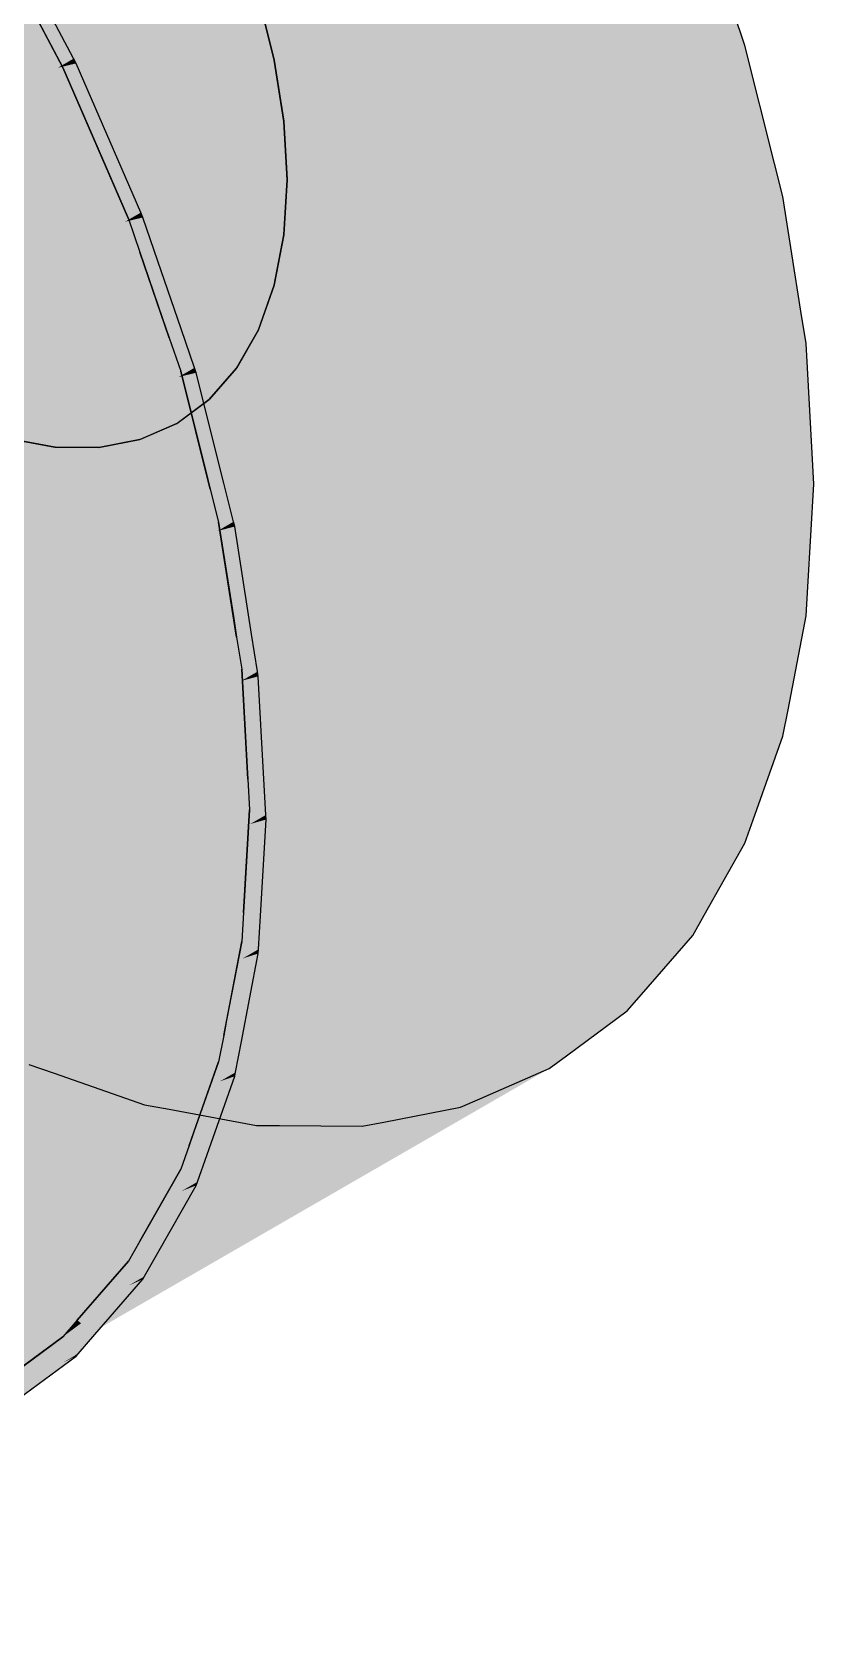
# Model space of a CAD drawing. Extents: x 0 to 297, y 0 to 210.
# Drawn here: x 236.84 to 250.06, y 142.99 to 170.29 of the extents above; entities that cross this region are included whole.
import ezdxf

# ---------------------------------------------------------------- set-up
doc = ezdxf.new("R2010")
doc.units = 0
doc.layers.add('SOMBRA', color=8, linetype='CONTINUOUS')
doc.layers.add('VISIBLE', color=7, linetype='CONTINUOUS')

msp = doc.modelspace()

# ---------------------------------------------------------------- linework, layer by layer
at = {"layer": 'SOMBRA', "color": 252}
for points in [[(237.2187, 176.849), (208.8585, 161.6863), (236.4357, 177.608)], [(237.2187, 176.849), (209.2313, 161.3249), (208.8585, 161.6863)], [(209.2313, 161.3249), (237.2187, 176.849), (237.224, 176.8439)], [(209.2313, 161.3249), (237.224, 176.8439), (209.6468, 160.9222)], [(237.9656, 175.9934), (209.6468, 160.9222), (237.224, 176.8439)], [(237.9656, 175.9934), (209.9999, 160.5173), (209.6468, 160.9222)], [(209.9999, 160.5173), (237.9656, 175.9934), (237.9706, 175.9877)], [(209.9999, 160.5173), (237.9706, 175.9877), (210.3934, 160.066)], [(238.6581, 175.0603), (210.3934, 160.066), (237.9706, 175.9877)], [(238.6581, 175.0603), (210.7207, 159.6245), (210.3934, 160.066)], [(210.7207, 159.6245), (238.6581, 175.0603), (238.6627, 175.054)], [(210.7207, 159.6245), (238.6627, 175.054), (211.0856, 159.1324)], [(239.2844, 174.0656), (211.0856, 159.1324), (238.6627, 175.054)], [(248.0158, 172.6423), (246.9059, 175.2012), (237.3599, 169.6899)], [(239.2844, 174.0656), (211.3815, 158.6618), (211.0856, 159.1324)], [(211.3815, 158.6618), (239.2844, 174.0656), (239.2886, 174.0589)], [(211.3815, 158.6618), (239.2886, 174.0589), (211.7114, 158.1372)], [(239.8338, 173.0263), (211.7114, 158.1372), (239.2886, 174.0589)], [(239.8338, 173.0263), (211.971, 157.6456), (211.7114, 158.1372)], [(211.971, 157.6456), (239.8338, 173.0263), (239.8375, 173.0193)], [(211.971, 157.6456), (239.8375, 173.0193), (212.2603, 157.0977)], [(240.2968, 171.9602), (212.2603, 157.0977), (239.8375, 173.0193)], [(248.0158, 172.6423), (237.3599, 169.6899), (238.0857, 168.0167)], [(238.4699, 167.1309), (248.0158, 172.6423), (238.0857, 168.0167)], [(248.2097, 172.0764), (248.0158, 172.6423), (238.4699, 167.1309)], [(248.2097, 172.0764), (238.4699, 167.1309), (238.6638, 166.565)], [(242.6552, 167.1357), (248.2097, 172.0764), (238.6638, 166.565)], [(242.6552, 167.1357), (248.7056, 170.6289), (248.2097, 172.0764)], [(240.2968, 171.9602), (212.479, 156.5934), (212.2603, 157.0977)], [(212.479, 156.5934), (240.2968, 171.9602), (240.2999, 171.9531)], [(212.479, 156.5934), (240.2999, 171.9531), (212.7228, 156.0314)], [(240.6657, 170.8856), (212.7228, 156.0314), (240.2999, 171.9531)], [(240.6657, 170.8856), (212.8969, 155.5232), (212.7228, 156.0314)], [(212.8969, 155.5232), (240.6657, 170.8856), (240.6681, 170.8784)], [(212.8969, 155.5232), (240.6681, 170.8784), (213.091, 154.9567)], [(240.9339, 169.8208), (213.091, 154.9567), (240.6681, 170.8784)], [(242.6552, 167.1357), (248.8995, 170.0631), (248.7056, 170.6289)], [(239.1597, 165.1176), (248.8995, 170.0631), (242.6552, 167.1357)], [(239.1597, 165.1176), (239.3535, 164.5517), (248.8995, 170.0631)], [(243.3504, 164.5752), (248.8995, 170.0631), (239.3535, 164.5517)], [(243.3504, 164.5752), (249.4008, 168.0684), (248.8995, 170.0631)], [(240.9339, 169.8208), (213.2175, 154.4533), (213.091, 154.9567)], [(213.2175, 154.4533), (240.9339, 169.8208), (240.9357, 169.8137)], [(213.2175, 154.4533), (240.9357, 169.8137), (213.3585, 153.892)], [(238.6791, 167.2351), (237.5843, 169.7592), (229.099, 164.8602)], [(243.3504, 164.5752), (249.5417, 167.5078), (249.4008, 168.0684)], [(239.8548, 162.557), (249.5417, 167.5078), (243.3504, 164.5752)], [(239.8548, 162.557), (239.9957, 161.9964), (249.5417, 167.5078)], [(243.7956, 162.0728), (249.5417, 167.5078), (239.9957, 161.9964)], [(243.7956, 162.0728), (249.8459, 165.5659), (249.5417, 167.5078)], [(238.6791, 167.2351), (229.099, 164.8602), (238.4111, 167.0804)], [(238.4111, 167.0804), (229.099, 164.8602), (230.1938, 162.3361)], [(230.2296, 162.2538), (238.4111, 167.0804), (230.1938, 162.3361)], [(238.9686, 166.4121), (238.7148, 167.1528), (230.2296, 162.2538)], [(230.2296, 162.2538), (238.7148, 167.1528), (238.4111, 167.0804)], [(238.7148, 167.1528), (238.6791, 167.2351), (238.4111, 167.0804)], [(242.6552, 167.1357), (238.6638, 166.565), (239.0476, 165.4445)], [(239.1597, 165.1176), (242.6552, 167.1357), (239.0476, 165.4445)], [(238.9686, 166.4121), (230.2296, 162.2538), (232.8758, 162.8944)], [(239.3611, 165.2665), (238.9686, 166.4121), (232.8758, 162.8944)], [(243.7956, 162.0728), (249.9314, 165.0201), (249.8459, 165.5659)], [(239.3611, 165.2665), (232.8758, 162.8944), (236.9686, 163.8852)], [(239.5864, 164.6088), (239.3611, 165.2665), (236.9686, 163.8852)], [(240.3, 160.0546), (249.9314, 165.0201), (243.7956, 162.0728)], [(240.3, 160.0546), (240.3855, 159.5088), (249.9314, 165.0201)], [(243.983, 159.6711), (249.9314, 165.0201), (240.3855, 159.5088)], [(243.983, 159.6711), (250.0334, 163.1643), (249.9314, 165.0201)], [(239.5864, 164.6088), (236.9686, 163.8852), (239.3184, 164.4541)], [(239.6148, 164.5258), (239.5864, 164.6088), (239.3184, 164.4541)], [(239.3184, 164.4541), (236.9686, 163.8852), (230.8758, 160.3675)], [(239.3184, 164.4541), (230.8758, 160.3675), (231.1011, 159.7098)], [(231.1296, 159.6268), (239.3184, 164.4541), (231.1011, 159.7098)], [(240.0845, 162.657), (239.6148, 164.5258), (231.1296, 159.6268)], [(231.1296, 159.6268), (239.6148, 164.5258), (239.3184, 164.4541)], [(243.3504, 164.5752), (239.3535, 164.5517), (239.7734, 162.8809)], [(239.8548, 162.557), (243.3504, 164.5752), (239.7734, 162.8809)], [(236.9686, 163.8852), (232.8758, 162.8944), (230.4833, 161.5131)], [(236.9686, 163.8852), (230.4833, 161.5131), (230.8758, 160.3675)], [(243.983, 159.6711), (250.0621, 162.6427), (250.0334, 163.1643)], [(240.0845, 162.657), (231.1296, 159.6268), (237.6921, 161.2757)], [(240.2483, 162.0054), (240.0845, 162.657), (237.6921, 161.2757)], [(240.4875, 157.6529), (250.0621, 162.6427), (243.983, 159.6711)], [(240.4875, 157.6529), (240.5161, 157.1313), (250.0621, 162.6427)], [(243.9096, 157.4114), (250.0621, 162.6427), (240.5161, 157.1313)], [(243.9096, 157.4114), (249.9601, 160.9046), (250.0621, 162.6427)], [(240.554, 160.1039), (240.2689, 161.9232), (231.7836, 157.0242)], [(231.7836, 157.0242), (240.2689, 161.9232), (239.9803, 161.8507)], [(240.2483, 162.0054), (237.6921, 161.2757), (239.9803, 161.8507)], [(240.2689, 161.9232), (240.2483, 162.0054), (239.9803, 161.8507)], [(243.7956, 162.0728), (239.9957, 161.9964), (240.2506, 160.3699)], [(240.3, 160.0546), (243.7956, 162.0728), (240.2506, 160.3699)], [(239.9803, 161.8507), (237.6921, 161.2757), (231.5992, 157.758)], [(239.9803, 161.8507), (231.5992, 157.758), (231.763, 157.1064)], [(231.7836, 157.0242), (239.9803, 161.8507), (231.763, 157.1064)], [(237.6921, 161.2757), (231.1296, 159.6268), (231.5992, 157.758)], [(243.9096, 157.4114), (249.9314, 160.4161), (249.9601, 160.9046)], [(243.5767, 155.3324), (249.9314, 160.4161), (240.3855, 154.9048)], [(240.4141, 155.3933), (240.3855, 154.9048), (249.9314, 160.4161)], [(240.4141, 155.3933), (249.9314, 160.4161), (243.9096, 157.4114)], [(243.5767, 155.3324), (249.6272, 158.8256), (249.9314, 160.4161)], [(240.554, 160.1039), (231.7836, 157.0242), (238.1616, 158.7226)], [(240.6534, 159.4695), (240.554, 160.1039), (238.1616, 158.7226)], [(240.6534, 159.4695), (238.1616, 158.7226), (240.3854, 159.3148)], [(240.6659, 159.3895), (240.6534, 159.4695), (240.3854, 159.3148)], [(243.983, 159.6711), (240.3855, 159.5088), (240.4709, 157.9543)], [(240.4875, 157.6529), (243.983, 159.6711), (240.4709, 157.9543)], [(240.3854, 159.3148), (238.1616, 158.7226), (232.0687, 155.2049)], [(240.3854, 159.3148), (232.0687, 155.2049), (232.1681, 154.5705)], [(232.1806, 154.4905), (240.3854, 159.3148), (232.1681, 154.5705)], [(240.7615, 157.6508), (240.6659, 159.3895), (232.1806, 154.4905)], [(232.1806, 154.4905), (240.6659, 159.3895), (240.3854, 159.3148)], [(238.1616, 158.7226), (231.7836, 157.0242), (232.0687, 155.2049)], [(243.5767, 155.3324), (249.5417, 158.3785), (249.6272, 158.8256)], [(242.99, 153.4696), (249.5417, 158.3785), (239.9957, 152.8672)], [(240.0812, 153.3142), (239.9957, 152.8672), (249.5417, 158.3785)], [(240.0812, 153.3142), (249.5417, 158.3785), (243.5767, 155.3324)], [(242.99, 153.4696), (249.0404, 156.9627), (249.5417, 158.3785)], [(240.7615, 157.6508), (232.1806, 154.4905), (238.369, 156.2695)], [(240.7948, 157.0445), (240.7615, 157.6508), (238.369, 156.2695)], [(240.4141, 155.3933), (243.9096, 157.4114), (240.4307, 155.6755)], [(243.9096, 157.4114), (240.5161, 157.1313), (240.4307, 155.6755)], [(240.7034, 155.3396), (240.799, 156.968), (232.3137, 152.069)], [(232.3137, 152.069), (240.799, 156.968), (240.5268, 156.8898)], [(240.7948, 157.0445), (238.369, 156.2695), (240.5268, 156.8898)], [(240.799, 156.968), (240.7948, 157.0445), (240.5268, 156.8898)], [(242.99, 153.4696), (248.8995, 156.5648), (249.0404, 156.9627)], [(240.5268, 156.8898), (238.369, 156.2695), (232.2762, 152.7518)], [(240.5268, 156.8898), (232.2762, 152.7518), (232.3095, 152.1455)], [(232.3137, 152.069), (240.5268, 156.8898), (232.3095, 152.1455)], [(242.1592, 151.8547), (248.8995, 156.5648), (239.3535, 151.0534)], [(239.4944, 151.4514), (239.3535, 151.0534), (248.8995, 156.5648)], [(239.4944, 151.4514), (248.8995, 156.5648), (242.99, 153.4696)], [(242.1592, 151.8547), (248.2097, 155.3479), (248.8995, 156.5648)], [(238.369, 156.2695), (232.1806, 154.4905), (232.2762, 152.7518)], [(240.7034, 155.3396), (232.3137, 152.069), (238.311, 153.9584)], [(240.6701, 154.7718), (240.7034, 155.3396), (238.311, 153.9584)], [(240.0812, 153.3142), (243.5767, 155.3324), (240.1306, 153.5725)], [(243.5767, 155.3324), (240.3855, 154.9048), (240.1306, 153.5725)], [(242.1592, 151.8547), (248.0158, 155.0059), (248.2097, 155.3479)], [(240.6701, 154.7718), (238.311, 153.9584), (240.4021, 154.6171)], [(241.099, 150.5157), (248.0158, 155.0059), (238.4699, 149.4946)], [(238.6638, 149.8366), (238.4699, 149.4946), (248.0158, 155.0059)], [(238.6638, 149.8366), (248.0158, 155.0059), (242.1592, 151.8547)], [(240.6659, 154.7002), (240.6701, 154.7718), (240.4021, 154.6171)], [(241.099, 150.5157), (247.1494, 154.0088), (248.0158, 155.0059)], [(240.3808, 153.2101), (240.6659, 154.7002), (232.1806, 149.8013)], [(232.1806, 149.8013), (240.6659, 154.7002), (240.4021, 154.6171)], [(232.1806, 149.8013), (240.4021, 154.6171), (232.1848, 149.8729)], [(240.4021, 154.6171), (232.2181, 150.4407), (232.1848, 149.8729)], [(240.4021, 154.6171), (238.311, 153.9584), (232.2181, 150.4407)], [(238.311, 153.9584), (232.3137, 152.069), (232.2181, 150.4407)], [(241.099, 150.5157), (246.9059, 153.7286), (247.1494, 154.0088)], [(239.8273, 149.4752), (246.9059, 153.7286), (237.3599, 148.2173)], [(237.6034, 148.4975), (237.3599, 148.2173), (246.9059, 153.7286)], [(237.6034, 148.4975), (246.9059, 153.7286), (241.099, 150.5157)], [(239.8273, 149.4752), (245.8776, 152.9684), (246.9059, 153.7286)], [(239.4944, 151.4514), (242.99, 153.4696), (239.5758, 151.6813)], [(242.99, 153.4696), (239.9957, 152.8672), (239.5758, 151.6813)], [(240.3808, 153.2101), (232.1806, 149.8013), (237.9884, 151.8288)], [(240.2815, 152.6905), (240.3808, 153.2101), (237.9884, 151.8288)], [(239.8273, 149.4752), (245.5886, 152.7547), (245.8776, 152.9684)], [(231.1617, 149.1818), (236.7822, 152.8244), (237.2121, 152.6749)], [(231.1617, 149.1818), (237.2121, 152.6749), (238.7417, 152.1432)], [(239.7993, 151.2984), (240.2689, 152.6249), (231.7836, 147.7259)], [(231.7836, 147.7259), (240.2689, 152.6249), (240.0135, 152.5357)], [(238.3657, 148.7511), (245.5886, 152.7547), (236.0426, 147.2433)], [(236.3316, 147.457), (236.0426, 147.2433), (245.5886, 152.7547)], [(236.3316, 147.457), (245.5886, 152.7547), (239.8273, 149.4752)], [(240.2815, 152.6905), (237.9884, 151.8288), (240.0135, 152.5357)], [(238.3657, 148.7511), (244.4161, 152.2443), (245.5886, 152.7547)], [(240.2689, 152.6249), (240.2815, 152.6905), (240.0135, 152.5357)], [(231.7836, 147.7259), (240.0135, 152.5357), (231.7962, 147.7915)], [(240.0135, 152.5357), (231.8956, 148.3111), (231.7962, 147.7915)], [(240.0135, 152.5357), (237.9884, 151.8288), (231.8956, 148.3111)], [(231.1617, 149.1818), (238.7417, 152.1432), (229.1957, 146.6318)], [(229.6108, 146.5549), (229.1957, 146.6318), (238.7417, 152.1432)], [(229.6108, 146.5549), (238.7417, 152.1432), (233.1063, 148.573)], [(233.1063, 148.573), (238.7417, 152.1432), (239.1567, 152.0662)], [(233.1063, 148.573), (239.1567, 152.0662), (240.6335, 151.7924)], [(236.7393, 148.3558), (244.0865, 152.1008), (234.5406, 146.5895)], [(234.8701, 146.7329), (234.5406, 146.5895), (244.0865, 152.1008)], [(234.8701, 146.7329), (244.0865, 152.1008), (238.3657, 148.7511)], [(236.7393, 148.3558), (242.7898, 151.849), (244.0865, 152.1008)], [(238.3657, 148.7511), (244.0865, 152.1008), (244.4161, 152.2443)], [(233.1063, 148.573), (240.6335, 151.7924), (231.0876, 146.2811)], [(231.4807, 146.278), (231.0876, 146.2811), (240.6335, 151.7924)], [(231.4807, 146.278), (240.6335, 151.7924), (234.9763, 148.2961)], [(237.9884, 151.8288), (232.1806, 149.8013), (231.8956, 148.3111)], [(234.9763, 148.2961), (242.4253, 151.7783), (232.8794, 146.2669)], [(233.2439, 146.3377), (232.8794, 146.2669), (242.4253, 151.7783)], [(233.2439, 146.3377), (242.4253, 151.7783), (236.7393, 148.3558)], [(234.9763, 148.2961), (240.6335, 151.7924), (241.0266, 151.7893)], [(234.9763, 148.2961), (241.0266, 151.7893), (242.4253, 151.7783)], [(236.7393, 148.3558), (242.4253, 151.7783), (242.7898, 151.849)], [(238.6638, 149.8366), (242.1592, 151.8547), (238.7758, 150.0342)], [(242.1592, 151.8547), (239.3535, 151.0534), (238.7758, 150.0342)], [(239.7993, 151.2984), (231.7836, 147.7259), (237.4068, 149.9172)], [(239.6355, 150.8359), (239.7993, 151.2984), (237.4068, 149.9172)], [(238.9686, 149.6375), (239.6148, 150.7776), (231.1296, 145.8786)], [(231.1296, 145.8786), (239.6148, 150.7776), (239.3675, 150.6812)], [(231.1296, 145.8786), (239.3675, 150.6812), (231.1502, 145.937)], [(239.3675, 150.6812), (231.314, 146.3995), (231.1502, 145.937)], [(239.3675, 150.6812), (237.4068, 149.9172), (231.314, 146.3995)], [(239.6355, 150.8359), (237.4068, 149.9172), (239.3675, 150.6812)], [(239.6148, 150.7776), (239.6355, 150.8359), (239.3675, 150.6812)], [(237.6034, 148.4975), (241.099, 150.5157), (237.7441, 148.6594)], [(241.099, 150.5157), (238.4699, 149.4946), (237.7441, 148.6594)], [(237.4068, 149.9172), (231.7836, 147.7259), (231.314, 146.3995)], [(238.9686, 149.6375), (231.1296, 145.8786), (236.5761, 148.2562)], [(238.7433, 149.24), (238.9686, 149.6375), (236.5761, 148.2562)], [(236.3316, 147.457), (239.8273, 149.4752), (236.4986, 147.5805)], [(239.8273, 149.4752), (237.3599, 148.2173), (236.4986, 147.5805)], [(237.9031, 148.2557), (238.7148, 149.1899), (230.2296, 144.2909)], [(230.2296, 144.2909), (238.7148, 149.1899), (238.4753, 149.0853)], [(230.2296, 144.2909), (238.4753, 149.0853), (230.258, 144.341)], [(238.4753, 149.0853), (230.4833, 144.7385), (230.258, 144.341)], [(238.4753, 149.0853), (236.5761, 148.2562), (230.4833, 144.7385)], [(238.7433, 149.24), (236.5761, 148.2562), (238.4753, 149.0853)], [(238.7148, 149.1899), (238.7433, 149.24), (238.4753, 149.0853)], [(234.8701, 146.7329), (238.3657, 148.7511), (235.0605, 146.8158)], [(238.3657, 148.7511), (236.0426, 147.2433), (235.0605, 146.8158)], [(237.9031, 148.2557), (230.2296, 144.2909), (235.5106, 146.8744)], [(237.62, 147.93), (237.9031, 148.2557), (235.5106, 146.8744)], [(236.6209, 147.1766), (237.5843, 147.8889), (229.099, 142.9899)], [(229.099, 142.9899), (237.5843, 147.8889), (237.352, 147.7752)], [(229.099, 142.9899), (237.352, 147.7752), (229.1347, 143.031)], [(237.352, 147.7752), (229.4178, 143.3567), (229.1347, 143.031)], [(237.352, 147.7752), (235.5106, 146.8744), (229.4178, 143.3567)], [(237.62, 147.93), (235.5106, 146.8744), (237.352, 147.7752)], [(237.5843, 147.8889), (237.62, 147.93), (237.352, 147.7752)]]:
    msp.add_solid(points, dxfattribs=at)
at = {"layer": 'SOMBRA', "color": 253}
for points in [[(237.3599, 169.6899), (246.9059, 175.2012), (236.9039, 170.5535)], [(247.2229, 172.5714), (248.0536, 170.1468), (245.3488, 170.4148)], [(247.2229, 172.5714), (248.7056, 170.6289), (248.0536, 170.1468)], [(237.5419, 169.8394), (236.2426, 172.3003), (227.7574, 167.4014)], [(237.3599, 169.6899), (236.0426, 172.1849), (236.2306, 172.2934)], [(236.2426, 172.3003), (237.3599, 169.6899), (236.2306, 172.2934)], [(236.2426, 172.3003), (237.5709, 169.755), (237.3599, 169.6899)], [(236.2426, 172.3003), (237.5419, 169.8394), (237.5709, 169.755)], [(240.6681, 170.8784), (240.7705, 170.8683), (240.9357, 169.8137)], [(240.7705, 170.8683), (241.0427, 169.7851), (240.9357, 169.8137)], [(240.7705, 170.8683), (240.9843, 170.8471), (241.0427, 169.7851)], [(240.9843, 170.8471), (241.2663, 169.7251), (241.0427, 169.7851)], [(240.9843, 170.8471), (241.3301, 170.8129), (241.2663, 169.7251)], [(241.3301, 170.8129), (241.6279, 169.6283), (241.2663, 169.7251)], [(241.3301, 170.8129), (241.8447, 170.7619), (241.6279, 169.6283)], [(241.8447, 170.7619), (242.1658, 169.4841), (241.6279, 169.6283)], [(241.8447, 170.7619), (242.592, 170.6879), (242.1658, 169.4841)], [(242.592, 170.6879), (242.9472, 169.2748), (242.1658, 169.4841)], [(242.592, 170.6879), (243.6867, 170.5794), (242.9472, 169.2748)], [(248.7056, 170.6289), (248.8995, 170.0631), (248.0536, 170.1468)], [(243.6867, 170.5794), (244.0917, 168.9681), (242.9472, 169.2748)], [(243.6867, 170.5794), (245.3488, 170.4148), (244.0917, 168.9681)], [(245.3488, 170.4148), (245.8294, 168.5025), (244.0917, 168.9681)], [(245.3488, 170.4148), (248.0536, 170.1468), (245.8294, 168.5025)], [(248.0536, 170.1468), (248.6572, 167.7447), (245.8294, 168.5025)], [(248.0536, 170.1468), (249.4008, 168.0684), (248.6572, 167.7447)], [(248.0536, 170.1468), (248.8995, 170.0631), (249.4008, 168.0684)], [(241.097, 168.7841), (213.3585, 153.892), (240.9357, 169.8137)], [(237.5419, 169.8394), (227.7574, 167.4014), (237.2739, 169.6847)], [(237.5843, 169.7592), (237.5419, 169.8394), (237.2739, 169.6847)], [(237.5419, 169.8394), (237.5843, 169.7592), (237.5709, 169.755)], [(240.9357, 169.8137), (241.0427, 169.7851), (241.0981, 168.7772)], [(241.0427, 169.7851), (241.2079, 168.7305), (241.0981, 168.7772)], [(241.0427, 169.7851), (241.2663, 169.7251), (241.2079, 168.7305)], [(237.2739, 169.6847), (227.7574, 167.4014), (229.0567, 164.9404)], [(229.099, 164.8602), (237.2739, 169.6847), (229.0567, 164.9404)], [(229.099, 164.8602), (237.5843, 169.7592), (237.2739, 169.6847)], [(238.4699, 167.1309), (237.3599, 169.6899), (237.5709, 169.755)], [(237.5843, 169.7592), (238.4699, 167.1309), (237.5709, 169.755)], [(237.5843, 169.7592), (238.7001, 167.1515), (238.4699, 167.1309)], [(237.5843, 169.7592), (238.6791, 167.2351), (238.7001, 167.1515)], [(241.2663, 169.7251), (241.4374, 168.6329), (241.2079, 168.7305)], [(241.2663, 169.7251), (241.6279, 169.6283), (241.4374, 168.6329)], [(241.6279, 169.6283), (241.8085, 168.475), (241.4374, 168.6329)], [(241.6279, 169.6283), (242.1658, 169.4841), (241.8085, 168.475)], [(242.1658, 169.4841), (242.3607, 168.2402), (241.8085, 168.475)], [(242.1658, 169.4841), (242.9472, 169.2748), (242.3607, 168.2402)], [(242.9472, 169.2748), (243.1627, 167.8991), (242.3607, 168.2402)], [(242.9472, 169.2748), (244.0917, 168.9681), (243.1627, 167.8991)], [(244.0917, 168.9681), (244.3375, 167.3994), (243.1627, 167.8991)], [(244.0917, 168.9681), (245.8294, 168.5025), (244.3375, 167.3994)], [(241.097, 168.7841), (213.4353, 153.4019), (213.3585, 153.892)], [(213.4353, 153.4019), (241.097, 168.7841), (241.0981, 168.7772)], [(213.4353, 153.4019), (241.0981, 168.7772), (213.5209, 152.8555)], [(241.1522, 167.7932), (213.5209, 152.8555), (241.0981, 168.7772)], [(241.0981, 168.7772), (241.2079, 168.7305), (241.1525, 167.7866)], [(241.2079, 168.7305), (241.2633, 167.7226), (241.1525, 167.7866)], [(241.2079, 168.7305), (241.4374, 168.6329), (241.2633, 167.7226)], [(241.4374, 168.6329), (241.4948, 167.589), (241.2633, 167.7226)], [(241.4374, 168.6329), (241.8085, 168.475), (241.4948, 167.589)], [(241.8085, 168.475), (241.8691, 167.3729), (241.4948, 167.589)], [(241.8085, 168.475), (242.3607, 168.2402), (241.8691, 167.3729)], [(245.8294, 168.5025), (246.1211, 166.6408), (244.3375, 167.3994)], [(245.8294, 168.5025), (248.6572, 167.7447), (246.1211, 166.6408)], [(242.3607, 168.2402), (242.4261, 167.0513), (241.8691, 167.3729)], [(242.3607, 168.2402), (243.1627, 167.8991), (242.4261, 167.0513)], [(243.1627, 167.8991), (243.235, 166.5843), (242.4261, 167.0513)], [(243.1627, 167.8991), (244.3375, 167.3994), (243.235, 166.5843)], [(249.4008, 168.0684), (249.5417, 167.5078), (248.6572, 167.7447)], [(241.1522, 167.7932), (213.5467, 152.3871), (213.5209, 152.8555)], [(213.5467, 152.3871), (241.1522, 167.7932), (241.1525, 167.7866)], [(213.5467, 152.3871), (241.1525, 167.7866), (213.5754, 151.8649)], [(241.0985, 166.8651), (213.5754, 151.8649), (241.1525, 167.7866)], [(241.1525, 167.7866), (241.2633, 167.7226), (241.0981, 166.8589)], [(241.2633, 167.7226), (241.2079, 166.7788), (241.0981, 166.8589)], [(241.2633, 167.7226), (241.4948, 167.589), (241.2079, 166.7788)], [(248.6572, 167.7447), (249.0237, 165.4062), (246.1211, 166.6408)], [(248.6572, 167.7447), (249.8459, 165.5659), (249.0237, 165.4062)], [(248.6572, 167.7447), (249.5417, 167.5078), (249.8459, 165.5659)], [(241.4948, 167.589), (241.4374, 166.6114), (241.2079, 166.7788)], [(241.4948, 167.589), (241.8691, 167.3729), (241.4374, 166.6114)], [(241.8691, 167.3729), (241.8085, 166.3407), (241.4374, 166.6114)], [(241.8691, 167.3729), (242.4261, 167.0513), (241.8085, 166.3407)], [(244.3375, 167.3994), (244.4198, 165.9002), (243.235, 166.5843)], [(244.3375, 167.3994), (246.1211, 166.6408), (244.4198, 165.9002)], [(238.874, 166.4595), (238.4699, 167.1309), (238.7001, 167.1515)], [(238.874, 166.4595), (238.6638, 166.565), (238.4699, 167.1309)], [(238.6791, 167.2351), (238.7148, 167.1528), (238.7001, 167.1515)], [(238.7148, 167.1528), (238.874, 166.4595), (238.7001, 167.1515)], [(238.7148, 167.1528), (238.9686, 166.4121), (238.874, 166.4595)], [(242.4261, 167.0513), (242.3607, 165.938), (241.8085, 166.3407)], [(242.4261, 167.0513), (243.235, 166.5843), (242.3607, 165.938)], [(213.5496, 151.4262), (241.0981, 166.8589), (213.5209, 150.9372)], [(213.5496, 151.4262), (241.0985, 166.8651), (241.0981, 166.8589)], [(241.0985, 166.8651), (213.5496, 151.4262), (213.5754, 151.8649)], [(241.0981, 166.8589), (241.2079, 166.7788), (240.9357, 166.0099)], [(241.2079, 166.7788), (241.0427, 165.915), (240.9357, 166.0099)], [(241.2079, 166.7788), (241.4374, 166.6114), (241.0427, 165.915)], [(238.874, 166.4595), (239.1597, 165.1176), (238.6638, 166.565)], [(241.4374, 166.6114), (241.2663, 165.7167), (241.0427, 165.915)], [(241.4374, 166.6114), (241.8085, 166.3407), (241.2663, 165.7167)], [(243.235, 166.5843), (243.1627, 165.353), (242.3607, 165.938)], [(243.235, 166.5843), (244.4198, 165.9002), (243.1627, 165.353)], [(246.1211, 166.6408), (246.2189, 164.8616), (244.4198, 165.9002)], [(246.1211, 166.6408), (249.0237, 165.4062), (246.2189, 164.8616)], [(238.874, 166.4595), (239.2032, 165.1498), (239.1597, 165.1176)], [(238.9686, 166.4121), (239.2032, 165.1498), (238.874, 166.4595)], [(238.9686, 166.4121), (239.3611, 165.2665), (239.2032, 165.1498)], [(241.8085, 166.3407), (241.6278, 165.3961), (241.2663, 165.7167)], [(241.8085, 166.3407), (242.3607, 165.938), (241.6278, 165.3961)], [(240.9357, 166.0099), (241.0427, 165.915), (240.6681, 165.2542)], [(241.0427, 165.915), (240.7705, 165.1461), (240.6681, 165.2542)], [(241.0427, 165.915), (241.2663, 165.7167), (240.7705, 165.1461)], [(241.2663, 165.7167), (240.9843, 164.9203), (240.7705, 165.1461)], [(241.2663, 165.7167), (241.6278, 165.3961), (240.9843, 164.9203)], [(242.3607, 165.938), (242.1658, 164.9191), (241.6278, 165.3961)], [(242.3607, 165.938), (243.1627, 165.353), (242.1658, 164.9191)], [(244.4198, 165.9002), (244.3375, 164.4962), (243.1627, 165.353)], [(244.4198, 165.9002), (246.2189, 164.8616), (244.3375, 164.4962)], [(249.8459, 165.5659), (249.9314, 165.0201), (249.0237, 165.4062)], [(239.2032, 165.1498), (239.3535, 164.5517), (239.1597, 165.1176)], [(239.3611, 165.2665), (239.3535, 164.5517), (239.2032, 165.1498)], [(239.3611, 165.2665), (239.5992, 164.5274), (239.3535, 164.5517)], [(239.3611, 165.2665), (239.5864, 164.6088), (239.5992, 164.5274)], [(240.6681, 165.2542), (240.7705, 165.1461), (240.2999, 164.6046)], [(240.7705, 165.1461), (240.3959, 164.4853), (240.2999, 164.6046)], [(240.7705, 165.1461), (240.9843, 164.9203), (240.3959, 164.4853)], [(241.6278, 165.3961), (241.3301, 164.5553), (240.9843, 164.9203)], [(241.6278, 165.3961), (242.1658, 164.9191), (241.3301, 164.5553)], [(243.1627, 165.353), (242.9472, 164.2262), (242.1658, 164.9191)], [(243.1627, 165.353), (244.3375, 164.4962), (242.9472, 164.2262)], [(249.0237, 165.4062), (249.1465, 163.1713), (246.2189, 164.8616)], [(249.0237, 165.4062), (250.0334, 163.1643), (249.1465, 163.1713)], [(249.0237, 165.4062), (249.9314, 165.0201), (250.0334, 163.1643)], [(240.9843, 164.9203), (240.5964, 164.2359), (240.3959, 164.4853)], [(240.9843, 164.9203), (241.3301, 164.5553), (240.5964, 164.2359)], [(242.1658, 164.9191), (241.8447, 164.0121), (241.3301, 164.5553)], [(242.1658, 164.9191), (242.9472, 164.2262), (241.8447, 164.0121)], [(239.5864, 164.6088), (239.6148, 164.5258), (239.5992, 164.5274)], [(240.2999, 164.6046), (240.3959, 164.4853), (239.8375, 164.0724)], [(246.2189, 164.8616), (246.1211, 163.1953), (244.3375, 164.4962)], [(246.2189, 164.8616), (249.1465, 163.1713), (246.1211, 163.1953)], [(239.9045, 162.5787), (239.8548, 162.557), (239.3535, 164.5517)], [(239.9045, 162.5787), (239.3535, 164.5517), (239.5992, 164.5274)], [(239.6148, 164.5258), (239.9045, 162.5787), (239.5992, 164.5274)], [(239.6148, 164.5258), (240.0845, 162.657), (239.9045, 162.5787)], [(240.3959, 164.4853), (239.9253, 163.9438), (239.8375, 164.0724)], [(240.3959, 164.4853), (240.5964, 164.2359), (239.9253, 163.9438)], [(241.3301, 164.5553), (240.9205, 163.8326), (240.5964, 164.2359)], [(241.3301, 164.5553), (241.8447, 164.0121), (240.9205, 163.8326)], [(244.3375, 164.4962), (244.0917, 163.2113), (242.9472, 164.2262)], [(244.3375, 164.4962), (246.1211, 163.1953), (244.0917, 163.2113)], [(239.8375, 164.0724), (239.9253, 163.9438), (239.2886, 163.6666)], [(240.5964, 164.2359), (240.109, 163.675), (239.9253, 163.9438)], [(240.5964, 164.2359), (240.9205, 163.8326), (240.109, 163.675)], [(242.9472, 164.2262), (242.592, 163.2232), (241.8447, 164.0121)], [(242.9472, 164.2262), (244.0917, 163.2113), (242.592, 163.2232)], [(239.9253, 163.9438), (239.3669, 163.5309), (239.2886, 163.6666)], [(239.9253, 163.9438), (240.109, 163.675), (239.3669, 163.5309)], [(240.9205, 163.8326), (240.4059, 163.2405), (240.109, 163.675)], [(240.9205, 163.8326), (241.4028, 163.2326), (240.4059, 163.2405)], [(241.8447, 164.0121), (241.4028, 163.2326), (240.9205, 163.8326)], [(241.8447, 164.0121), (242.592, 163.2232), (241.4028, 163.2326)], [(239.2886, 163.6666), (239.3669, 163.5309), (238.6627, 163.3942)], [(239.3669, 163.5309), (238.7302, 163.2538), (238.6627, 163.3942)], [(239.3669, 163.5309), (239.5306, 163.2474), (238.7302, 163.2538)], [(240.109, 163.675), (239.5306, 163.2474), (239.3669, 163.5309)], [(240.109, 163.675), (240.4059, 163.2405), (239.5306, 163.2474)], [(237.2664, 163.123), (236.4644, 163.2717), (236.4357, 163.4118)], [(237.224, 163.2657), (237.2664, 163.123), (236.4357, 163.4118)], [(237.3549, 162.8249), (236.5243, 162.9789), (236.4644, 163.2717)], [(237.2664, 163.123), (237.3549, 162.8249), (236.4644, 163.2717)], [(238.026, 163.117), (237.2664, 163.123), (237.224, 163.2657)], [(237.9706, 163.2598), (238.026, 163.117), (237.224, 163.2657)], [(238.6627, 163.3942), (238.7302, 163.2538), (237.9706, 163.2598)], [(238.7302, 163.2538), (238.026, 163.117), (237.9706, 163.2598)], [(238.7302, 163.2538), (238.8711, 162.9603), (238.026, 163.117)], [(239.5306, 163.2474), (238.8711, 162.9603), (238.7302, 163.2538)], [(239.5306, 163.2474), (239.7953, 162.789), (238.8711, 162.9603)], [(240.4059, 163.2405), (239.7953, 162.789), (239.5306, 163.2474)], [(240.4059, 163.2405), (240.8478, 162.5939), (239.7953, 162.789)], [(241.4028, 163.2326), (240.8478, 162.5939), (240.4059, 163.2405)], [(241.4028, 163.2326), (242.1034, 162.3611), (240.8478, 162.5939)], [(242.592, 163.2232), (242.1034, 162.3611), (241.4028, 163.2326)], [(237.4982, 162.3429), (236.6212, 162.5055), (236.5243, 162.9789)], [(237.3549, 162.8249), (237.4982, 162.3429), (236.5243, 162.9789)], [(238.1417, 162.8187), (237.3549, 162.8249), (237.2664, 163.123)], [(238.026, 163.117), (238.1417, 162.8187), (237.2664, 163.123)], [(238.8711, 162.9603), (238.1417, 162.8187), (238.026, 163.117)], [(238.8711, 162.9603), (239.0989, 162.4859), (238.1417, 162.8187)], [(239.7953, 162.789), (239.0989, 162.4859), (238.8711, 162.9603)], [(242.592, 163.2232), (243.6867, 162.0676), (242.1034, 162.3611)], [(244.0917, 163.2113), (243.6867, 162.0676), (242.592, 163.2232)], [(244.0917, 163.2113), (245.8294, 161.6704), (243.6867, 162.0676)], [(246.1211, 163.1953), (245.8294, 161.6704), (244.0917, 163.2113)], [(246.1211, 163.1953), (249.0236, 161.0782), (245.8294, 161.6704)], [(249.1465, 163.1713), (249.0236, 161.0782), (246.1211, 163.1953)], [(249.1465, 163.1713), (249.9601, 160.9046), (249.0236, 161.0782)], [(249.1465, 163.1713), (250.0621, 162.6427), (249.9601, 160.9046)], [(250.0334, 163.1643), (250.0621, 162.6427), (249.1465, 163.1713)], [(238.3288, 162.3363), (237.4982, 162.3429), (237.3549, 162.8249)], [(238.1417, 162.8187), (238.3288, 162.3363), (237.3549, 162.8249)], [(239.0989, 162.4859), (238.3288, 162.3363), (238.1417, 162.8187)], [(239.7953, 162.789), (240.1891, 162.1069), (239.0989, 162.4859)], [(240.8478, 162.5939), (240.1891, 162.1069), (239.7953, 162.789)], [(237.7113, 161.6257), (236.7653, 161.8011), (236.6212, 162.5055)], [(237.4982, 162.3429), (237.7113, 161.6257), (236.6212, 162.5055)], [(239.0989, 162.4859), (239.438, 161.7799), (238.3288, 162.3363)], [(240.1891, 162.1069), (239.438, 161.7799), (239.0989, 162.4859)], [(239.9045, 162.5787), (239.9957, 161.9964), (239.8548, 162.557)], [(240.0845, 162.657), (239.9957, 161.9964), (239.9045, 162.5787)], [(240.0845, 162.657), (240.2525, 161.9276), (239.9957, 161.9964)], [(240.0845, 162.657), (240.2483, 162.0054), (240.2525, 161.9276)], [(240.8478, 162.5939), (241.4896, 161.6547), (240.1891, 162.1069)], [(242.1034, 162.3611), (241.4896, 161.6547), (240.8478, 162.5939)], [(236.9747, 160.778), (235.8911, 161.1547), (235.7855, 162.1417)], [(236.7653, 161.8011), (236.9747, 160.778), (235.7855, 162.1417)], [(238.6073, 161.6186), (237.7113, 161.6257), (237.4982, 162.3429)], [(238.3288, 162.3363), (238.6073, 161.6186), (237.4982, 162.3429)], [(239.438, 161.7799), (238.6073, 161.6186), (238.3288, 162.3363)], [(242.1034, 162.3611), (243.1295, 161.0846), (241.4896, 161.6547)], [(243.6867, 162.0676), (243.1295, 161.0846), (242.1034, 162.3611)], [(240.1891, 162.1069), (240.7611, 161.1162), (239.438, 161.7799)], [(240.3549, 160.0652), (240.3, 160.0546), (239.9957, 161.9964)], [(240.3549, 160.0652), (239.9957, 161.9964), (240.2525, 161.9276)], [(241.4896, 161.6547), (240.7611, 161.1162), (240.1891, 162.1069)], [(240.2483, 162.0054), (240.2689, 161.9232), (240.2525, 161.9276)], [(240.2689, 161.9232), (240.3549, 160.0652), (240.2525, 161.9276)], [(240.2689, 161.9232), (240.554, 160.1039), (240.3549, 160.0652)], [(243.6867, 162.0676), (245.3488, 160.313), (243.1295, 161.0846)], [(245.8294, 161.6704), (245.3488, 160.313), (243.6867, 162.0676)], [(238.0209, 160.584), (236.9747, 160.778), (236.7653, 161.8011)], [(237.7113, 161.6257), (238.0209, 160.584), (236.7653, 161.8011)], [(239.0118, 160.5762), (238.0209, 160.584), (237.7113, 161.6257)], [(238.6073, 161.6186), (239.0118, 160.5762), (237.7113, 161.6257)], [(239.438, 161.7799), (239.9304, 160.7546), (238.6073, 161.6186)], [(239.9304, 160.7546), (239.0118, 160.5762), (238.6073, 161.6186)], [(240.7611, 161.1162), (239.9304, 160.7546), (239.438, 161.7799)], [(241.4896, 161.6547), (242.4296, 160.2791), (240.7611, 161.1162)], [(243.1295, 161.0846), (242.4296, 160.2791), (241.4896, 161.6547)], [(245.8294, 161.6704), (248.6572, 159.1628), (245.3488, 160.313)], [(249.0236, 161.0782), (248.6572, 159.1628), (245.8294, 161.6704)], [(237.2813, 159.2794), (236.0457, 159.709), (235.8911, 161.1547)], [(236.9747, 160.778), (237.2813, 159.2794), (235.8911, 161.1547)], [(240.7611, 161.1162), (241.5989, 159.665), (239.9304, 160.7546)], [(242.4296, 160.2791), (241.5989, 159.665), (240.7611, 161.1162)], [(243.1295, 161.0846), (244.6875, 159.1464), (242.4296, 160.2791)], [(245.3488, 160.313), (244.6875, 159.1464), (243.1295, 161.0846)], [(249.0236, 161.0782), (249.6272, 158.8256), (248.6572, 159.1628)], [(249.0236, 161.0782), (249.9314, 160.4161), (249.6272, 158.8256)], [(249.9601, 160.9046), (249.9314, 160.4161), (249.0236, 161.0782)], [(238.4743, 159.0582), (237.2813, 159.2794), (236.9747, 160.778)], [(238.0209, 160.584), (238.4743, 159.0582), (236.9747, 160.778)], [(239.6042, 159.0493), (238.4743, 159.0582), (238.0209, 160.584)], [(239.0118, 160.5762), (239.6042, 159.0493), (238.0209, 160.584)], [(239.9304, 160.7546), (240.6517, 159.2527), (239.0118, 160.5762)], [(240.6517, 159.2527), (239.6042, 159.0493), (239.0118, 160.5762)], [(241.5989, 159.665), (240.6517, 159.2527), (239.9304, 160.7546)], [(242.4296, 160.2791), (243.8568, 158.1905), (241.5989, 159.665)], [(244.6875, 159.1464), (243.8568, 158.1905), (242.4296, 160.2791)], [(245.3488, 160.313), (248.0536, 157.4578), (244.6875, 159.1464)], [(248.6572, 159.1628), (248.0536, 157.4578), (245.3488, 160.313)], [(240.3549, 160.0652), (240.3855, 159.5088), (240.3, 160.0546)], [(240.554, 160.1039), (240.3855, 159.5088), (240.3549, 160.0652)], [(240.554, 160.1039), (240.6491, 159.3966), (240.3855, 159.5088)], [(240.554, 160.1039), (240.6534, 159.4695), (240.6491, 159.3966)], [(237.747, 157.004), (236.2805, 157.5138), (236.0457, 159.709)], [(237.2813, 159.2794), (237.747, 157.004), (236.0457, 159.709)], [(240.5467, 157.6525), (240.4875, 157.6529), (240.3855, 159.5088)], [(240.5467, 157.6525), (240.3855, 159.5088), (240.6491, 159.3966)], [(240.6534, 159.4695), (240.6659, 159.3895), (240.6491, 159.3966)], [(241.5989, 159.665), (242.871, 157.4616), (240.6517, 159.2527)], [(243.8568, 158.1905), (242.871, 157.4616), (241.5989, 159.665)], [(239.1628, 156.7415), (237.747, 157.004), (237.2813, 159.2794)], [(238.4743, 159.0582), (239.1628, 156.7415), (237.2813, 159.2794)], [(240.6517, 159.2527), (241.7469, 156.9723), (239.6042, 159.0493)], [(240.6659, 159.3895), (240.5467, 157.6525), (240.6491, 159.3966)], [(240.6659, 159.3895), (240.7615, 157.6508), (240.5467, 157.6525)], [(242.871, 157.4616), (241.7469, 156.9723), (240.6517, 159.2527)], [(244.6875, 159.1464), (247.2229, 155.9924), (243.8568, 158.1905)], [(248.0536, 157.4578), (247.2229, 155.9924), (244.6875, 159.1464)], [(248.6572, 159.1628), (249.0404, 156.9627), (248.0536, 157.4578)], [(248.6572, 159.1628), (249.5417, 158.3785), (249.0404, 156.9627)], [(249.6272, 158.8256), (249.5417, 158.3785), (248.6572, 159.1628)], [(240.5037, 156.7309), (239.1628, 156.7415), (238.4743, 159.0582)], [(239.6042, 159.0493), (240.5037, 156.7309), (238.4743, 159.0582)], [(241.7469, 156.9723), (240.5037, 156.7309), (239.6042, 159.0493)], [(243.8568, 158.1905), (246.1795, 154.7916), (242.871, 157.4616)], [(247.2229, 155.9924), (246.1795, 154.7916), (243.8568, 158.1905)], [(238.5047, 153.3012), (236.6627, 153.9416), (236.2805, 157.5138)], [(237.747, 157.004), (238.5047, 153.3012), (236.2805, 157.5138)], [(240.5467, 157.6525), (240.5161, 157.1313), (240.4875, 157.6529)], [(240.7615, 157.6508), (240.5161, 157.1313), (240.5467, 157.6525)], [(240.7615, 157.6508), (240.782, 156.9778), (240.5161, 157.1313)], [(240.7615, 157.6508), (240.7948, 157.0445), (240.782, 156.9778)], [(242.871, 157.4616), (244.9412, 153.8761), (241.7469, 156.9723)], [(246.1795, 154.7916), (244.9412, 153.8761), (242.871, 157.4616)], [(248.0536, 157.4578), (248.2097, 155.3479), (247.2229, 155.9924)], [(248.0536, 157.4578), (248.8995, 156.5648), (248.2097, 155.3479)], [(249.0404, 156.9627), (248.8995, 156.5648), (248.0536, 157.4578)], [(240.2831, 152.9715), (238.5047, 153.3012), (237.747, 157.004)], [(239.1628, 156.7415), (240.2831, 152.9715), (237.747, 157.004)], [(240.4767, 155.3817), (240.4141, 155.3933), (240.5161, 157.1313)], [(240.4767, 155.3817), (240.5161, 157.1313), (240.782, 156.9778)], [(240.799, 156.968), (240.4767, 155.3817), (240.782, 156.9778)], [(240.799, 156.968), (240.7034, 155.3396), (240.4767, 155.3817)], [(241.7469, 156.9723), (243.5291, 153.2614), (240.5037, 156.7309)], [(240.7948, 157.0445), (240.799, 156.968), (240.782, 156.9778)], [(244.9412, 153.8761), (243.5291, 153.2614), (241.7469, 156.9723)], [(241.9675, 152.9582), (240.2831, 152.9715), (239.1628, 156.7415)], [(240.5037, 156.7309), (241.9675, 152.9582), (239.1628, 156.7415)], [(243.5291, 153.2614), (241.9675, 152.9582), (240.5037, 156.7309)], [(247.2229, 155.9924), (247.1494, 154.0088), (246.1795, 154.7916)], [(247.2229, 155.9924), (248.0158, 155.0059), (247.1494, 154.0088)], [(248.2097, 155.3479), (248.0158, 155.0059), (247.2229, 155.9924)], [(240.4767, 155.3817), (240.3855, 154.9048), (240.4141, 155.3933)], [(240.7034, 155.3396), (240.3855, 154.9048), (240.4767, 155.3817)], [(240.7034, 155.3396), (240.6491, 154.7125), (240.3855, 154.9048)], [(240.7034, 155.3396), (240.6701, 154.7718), (240.6491, 154.7125)], [(240.146, 153.2917), (240.0812, 153.3142), (240.3855, 154.9048)], [(240.146, 153.2917), (240.3855, 154.9048), (240.6491, 154.7125)], [(240.6701, 154.7718), (240.6659, 154.7002), (240.6491, 154.7125)], [(246.1795, 154.7916), (245.8776, 152.9684), (244.9412, 153.8761)], [(246.1795, 154.7916), (246.9059, 153.7286), (245.8776, 152.9684)], [(247.1494, 154.0088), (246.9059, 153.7286), (246.1795, 154.7916)], [(240.6659, 154.7002), (240.146, 153.2917), (240.6491, 154.7125)], [(240.6659, 154.7002), (240.3808, 153.2101), (240.146, 153.2917)], [(237.2121, 152.6749), (236.7822, 152.8244), (236.6627, 153.9416)], [(238.5047, 153.3012), (237.2121, 152.6749), (236.6627, 153.9416)], [(244.9412, 153.8761), (244.4161, 152.2443), (243.5291, 153.2614)], [(244.9412, 153.8761), (245.5886, 152.7547), (244.4161, 152.2443)], [(245.8776, 152.9684), (245.5886, 152.7547), (244.9412, 153.8761)], [(238.5047, 153.3012), (238.7417, 152.1432), (237.2121, 152.6749)], [(239.1567, 152.0662), (238.7417, 152.1432), (238.5047, 153.3012)], [(240.2831, 152.9715), (239.1567, 152.0662), (238.5047, 153.3012)], [(240.146, 153.2917), (239.9957, 152.8672), (240.0812, 153.3142)], [(240.3808, 153.2101), (239.9957, 152.8672), (240.146, 153.2917)], [(240.3808, 153.2101), (240.2525, 152.6394), (239.9957, 152.8672)], [(240.3808, 153.2101), (240.2815, 152.6905), (240.2525, 152.6394)], [(243.5291, 153.2614), (242.7898, 151.849), (241.9675, 152.9582)], [(243.5291, 153.2614), (244.0865, 152.1008), (242.7898, 151.849)], [(244.4161, 152.2443), (244.0865, 152.1008), (243.5291, 153.2614)], [(240.2831, 152.9715), (240.6335, 151.7924), (239.1567, 152.0662)], [(239.5603, 151.4183), (239.4944, 151.4514), (239.9957, 152.8672)], [(239.5603, 151.4183), (239.9957, 152.8672), (240.2525, 152.6394)], [(241.0266, 151.7893), (240.6335, 151.7924), (240.2831, 152.9715)], [(241.9675, 152.9582), (241.0266, 151.7893), (240.2831, 152.9715)], [(241.9675, 152.9582), (242.4253, 151.7783), (241.0266, 151.7893)], [(242.7898, 151.849), (242.4253, 151.7783), (241.9675, 152.9582)], [(240.2689, 152.6249), (239.5603, 151.4183), (240.2525, 152.6394)], [(240.2689, 152.6249), (239.7993, 151.2984), (239.5603, 151.4183)], [(240.2815, 152.6905), (240.2689, 152.6249), (240.2525, 152.6394)], [(239.5603, 151.4183), (239.3535, 151.0534), (239.4944, 151.4514)], [(239.7993, 151.2984), (239.3535, 151.0534), (239.5603, 151.4183)], [(239.7993, 151.2984), (239.5992, 150.7941), (239.3535, 151.0534)], [(239.7993, 151.2984), (239.6355, 150.8359), (239.5992, 150.7941)], [(238.7297, 149.7935), (238.6638, 149.8366), (239.3535, 151.0534)], [(238.7297, 149.7935), (239.3535, 151.0534), (239.5992, 150.7941)], [(239.6148, 150.7776), (238.7297, 149.7935), (239.5992, 150.7941)], [(239.6148, 150.7776), (238.9686, 149.6375), (238.7297, 149.7935)], [(239.6355, 150.8359), (239.6148, 150.7776), (239.5992, 150.7941)], [(238.7297, 149.7935), (238.4699, 149.4946), (238.6638, 149.8366)], [(238.9686, 149.6375), (238.4699, 149.4946), (238.7297, 149.7935)], [(238.9686, 149.6375), (238.7001, 149.2081), (238.4699, 149.4946)], [(238.9686, 149.6375), (238.7433, 149.24), (238.7001, 149.2081)], [(237.6682, 148.4452), (237.6034, 148.4975), (238.4699, 149.4946)], [(237.6682, 148.4452), (238.4699, 149.4946), (238.7001, 149.2081)], [(238.7148, 149.1899), (237.6682, 148.4452), (238.7001, 149.2081)], [(238.7148, 149.1899), (237.9031, 148.2557), (237.6682, 148.4452)], [(238.7433, 149.24), (238.7148, 149.1899), (238.7001, 149.2081)], [(237.6682, 148.4452), (237.3599, 148.2173), (237.6034, 148.4975)], [(236.3942, 147.3964), (236.3316, 147.457), (237.3599, 148.2173)], [(236.3942, 147.3964), (237.3599, 148.2173), (237.5709, 147.9086)], [(237.9031, 148.2557), (237.3599, 148.2173), (237.6682, 148.4452)], [(237.9031, 148.2557), (237.5709, 147.9086), (237.3599, 148.2173)], [(237.9031, 148.2557), (237.62, 147.93), (237.5709, 147.9086)], [(237.5843, 147.8889), (236.3942, 147.3964), (237.5709, 147.9086)], [(237.5843, 147.8889), (236.6209, 147.1766), (236.3942, 147.3964)], [(237.62, 147.93), (237.5843, 147.8889), (237.5709, 147.9086)]]:
    msp.add_solid(points, dxfattribs=at)
at = {"layer": 'SOMBRA', "color": 254}
for points in [[(240.9368, 166.0155), (213.5209, 150.9372), (241.0981, 166.8589)], [(240.6699, 165.2592), (213.3585, 150.0882), (240.9357, 166.0099)], [(213.4441, 150.5357), (240.9357, 166.0099), (213.3585, 150.0882)], [(213.4441, 150.5357), (240.9368, 166.0155), (240.9357, 166.0099)], [(240.9368, 166.0155), (213.4441, 150.5357), (213.5209, 150.9372)], [(240.3024, 164.609), (213.091, 149.3325), (240.6681, 165.2542)], [(213.232, 149.7308), (240.6681, 165.2542), (213.091, 149.3325)], [(213.232, 149.7308), (240.6699, 165.2592), (240.6681, 165.2542)], [(240.6699, 165.2592), (213.232, 149.7308), (213.3585, 150.0882)], [(239.8405, 164.076), (212.7228, 148.6829), (240.2999, 164.6046)], [(212.9168, 149.0253), (240.2999, 164.6046), (212.7228, 148.6829)], [(212.9168, 149.0253), (240.3024, 164.609), (240.2999, 164.6046)], [(240.3024, 164.609), (212.9168, 149.0253), (213.091, 149.3325)], [(239.2922, 163.6693), (212.2603, 148.1507), (239.8375, 164.0724)], [(212.5041, 148.4313), (239.8375, 164.0724), (212.2603, 148.1507)], [(212.5041, 148.4313), (239.8405, 164.076), (239.8375, 164.0724)], [(239.8405, 164.076), (212.5041, 148.4313), (212.7228, 148.6829)], [(238.6669, 163.396), (211.7114, 147.7449), (239.2886, 163.6666)], [(212.0007, 147.9588), (239.2886, 163.6666), (211.7114, 147.7449)], [(212.0007, 147.9588), (239.2922, 163.6693), (239.2886, 163.6666)], [(239.2922, 163.6693), (212.0007, 147.9588), (212.2603, 148.1507)], [(236.441, 163.4108), (209.6468, 147.344), (237.224, 163.2657)], [(210.0403, 147.3409), (237.224, 163.2657), (209.6468, 147.344)], [(210.0403, 147.3409), (237.2289, 163.2656), (237.224, 163.2657)], [(237.2289, 163.2656), (210.0403, 147.3409), (210.3934, 147.3381)], [(237.2289, 163.2656), (210.3934, 147.3381), (237.9706, 163.2598)], [(210.7582, 147.4089), (237.9706, 163.2598), (210.3934, 147.3381)], [(210.7582, 147.4089), (237.9752, 163.2607), (237.9706, 163.2598)], [(237.9752, 163.2607), (210.7582, 147.4089), (211.0856, 147.4725)], [(237.9752, 163.2607), (211.0856, 147.4725), (238.6627, 163.3942)], [(211.4155, 147.6161), (238.6627, 163.3942), (211.0856, 147.4725)], [(211.4155, 147.6161), (238.6669, 163.396), (238.6627, 163.3942)], [(238.6669, 163.396), (211.4155, 147.6161), (211.7114, 147.7449)]]:
    msp.add_solid(points, dxfattribs=at)
at = {"layer": 'VISIBLE'}
for p, q in [((237.5419, 169.8394), (236.2426, 172.3003)), ((237.3599, 169.6899), (236.0426, 172.1849)), ((240.9357, 169.8137), (240.6681, 170.8784)), ((240.6681, 170.8784), (240.9339, 169.8208)), ((248.8995, 170.0631), (248.7056, 170.6289)), ((236.9039, 170.5535), (237.3599, 169.6899)), ((249.4008, 168.0684), (248.8995, 170.0631)), ((237.5843, 169.7592), (237.5419, 169.8394)), ((240.9339, 169.8208), (240.9357, 169.8137)), ((241.0981, 168.7772), (240.9357, 169.8137)), ((240.9357, 169.8137), (241.097, 168.7841)), ((237.3599, 169.6899), (238.0857, 168.0167)), ((238.4699, 167.1309), (237.3599, 169.6899)), ((238.6791, 167.2351), (237.5843, 169.7592)), ((241.097, 168.7841), (241.0981, 168.7772)), ((241.1525, 167.7866), (241.0981, 168.7772)), ((241.0981, 168.7772), (241.1522, 167.7932)), ((238.0857, 168.0167), (238.4699, 167.1309)), ((249.5417, 167.5078), (249.4008, 168.0684)), ((241.0981, 166.8589), (241.1525, 167.7866)), ((241.1525, 167.7866), (241.0985, 166.8651)), ((241.1522, 167.7932), (241.1525, 167.7866)), ((249.8459, 165.5659), (249.5417, 167.5078)), ((238.4699, 167.1309), (238.6638, 166.565)), ((238.7148, 167.1528), (238.6791, 167.2351)), ((238.9686, 166.4121), (238.7148, 167.1528)), ((240.9357, 166.0099), (241.0981, 166.8589)), ((241.0981, 166.8589), (240.9368, 166.0155)), ((241.0985, 166.8651), (241.0981, 166.8589)), ((238.6638, 166.565), (239.0476, 165.4445)), ((239.1597, 165.1176), (238.6638, 166.565)), ((239.3611, 165.2665), (238.9686, 166.4121)), ((240.6681, 165.2542), (240.9357, 166.0099)), ((240.9357, 166.0099), (240.6699, 165.2592)), ((240.9368, 166.0155), (240.9357, 166.0099)), ((239.0476, 165.4445), (239.1597, 165.1176)), ((249.9314, 165.0201), (249.8459, 165.5659)), ((239.5864, 164.6088), (239.3611, 165.2665)), ((240.2999, 164.6046), (240.6681, 165.2542)), ((240.6681, 165.2542), (240.3024, 164.609)), ((240.6699, 165.2592), (240.6681, 165.2542)), ((239.1597, 165.1176), (239.3535, 164.5517)), ((250.0334, 163.1643), (249.9314, 165.0201)), ((239.6148, 164.5258), (239.5864, 164.6088)), ((239.8375, 164.0724), (240.2999, 164.6046)), ((240.2999, 164.6046), (239.8405, 164.076)), ((240.3024, 164.609), (240.2999, 164.6046)), ((239.3535, 164.5517), (239.7734, 162.8809)), ((239.8548, 162.557), (239.3535, 164.5517)), ((240.0845, 162.657), (239.6148, 164.5258)), ((239.2886, 163.6666), (239.8375, 164.0724)), ((239.8375, 164.0724), (239.2922, 163.6693)), ((239.8405, 164.076), (239.8375, 164.0724)), ((238.6627, 163.3942), (239.2886, 163.6666)), ((239.2886, 163.6666), (238.6669, 163.396)), ((239.2922, 163.6693), (239.2886, 163.6666)), ((236.4357, 163.4118), (237.224, 163.2657)), ((237.224, 163.2657), (236.441, 163.4108)), ((237.224, 163.2657), (237.9706, 163.2598)), ((237.2289, 163.2656), (237.224, 163.2657)), ((237.9706, 163.2598), (237.2289, 163.2656)), ((237.9706, 163.2598), (238.6627, 163.3942)), ((237.9752, 163.2607), (237.9706, 163.2598)), ((238.6627, 163.3942), (237.9752, 163.2607)), ((238.6669, 163.396), (238.6627, 163.3942)), ((250.0621, 162.6427), (250.0334, 163.1643)), ((239.7734, 162.8809), (239.8548, 162.557)), ((239.8548, 162.557), (239.9957, 161.9964)), ((240.2483, 162.0054), (240.0845, 162.657)), ((249.9601, 160.9046), (250.0621, 162.6427)), ((239.9957, 161.9964), (240.2506, 160.3699)), ((240.3, 160.0546), (239.9957, 161.9964)), ((240.2689, 161.9232), (240.2483, 162.0054)), ((240.554, 160.1039), (240.2689, 161.9232)), ((249.9314, 160.4161), (249.9601, 160.9046)), ((240.2506, 160.3699), (240.3, 160.0546)), ((249.6272, 158.8256), (249.9314, 160.4161)), ((240.3, 160.0546), (240.3855, 159.5088)), ((240.6534, 159.4695), (240.554, 160.1039)), ((240.3855, 159.5088), (240.4709, 157.9543)), ((240.4875, 157.6529), (240.3855, 159.5088)), ((240.6659, 159.3895), (240.6534, 159.4695)), ((240.7615, 157.6508), (240.6659, 159.3895)), ((249.5417, 158.3785), (249.6272, 158.8256)), ((249.0404, 156.9627), (249.5417, 158.3785)), ((240.4709, 157.9543), (240.4875, 157.6529)), ((240.4875, 157.6529), (240.5161, 157.1313)), ((240.7948, 157.0445), (240.7615, 157.6508)), ((240.4141, 155.3933), (240.5161, 157.1313)), ((240.5161, 157.1313), (240.4307, 155.6755)), ((240.7034, 155.3396), (240.799, 156.968)), ((240.799, 156.968), (240.7948, 157.0445)), ((248.8995, 156.5648), (249.0404, 156.9627)), ((248.2097, 155.3479), (248.8995, 156.5648)), ((240.4307, 155.6755), (240.4141, 155.3933)), ((240.4141, 155.3933), (240.3855, 154.9048)), ((240.6701, 154.7718), (240.7034, 155.3396)), ((248.0158, 155.0059), (248.2097, 155.3479)), ((240.0812, 153.3142), (240.3855, 154.9048)), ((240.3855, 154.9048), (240.1306, 153.5725)), ((240.6659, 154.7002), (240.6701, 154.7718)), ((247.1494, 154.0088), (248.0158, 155.0059)), ((240.3808, 153.2101), (240.6659, 154.7002)), ((246.9059, 153.7286), (247.1494, 154.0088)), ((245.8776, 152.9684), (246.9059, 153.7286)), ((240.1306, 153.5725), (240.0812, 153.3142)), ((240.0812, 153.3142), (239.9957, 152.8672)), ((240.2815, 152.6905), (240.3808, 153.2101)), ((239.4944, 151.4514), (239.9957, 152.8672)), ((239.9957, 152.8672), (239.5758, 151.6813)), ((245.5886, 152.7547), (245.8776, 152.9684)), ((236.7822, 152.8244), (237.2121, 152.6749)), ((237.2121, 152.6749), (238.7417, 152.1432)), ((239.7993, 151.2984), (240.2689, 152.6249)), ((240.2689, 152.6249), (240.2815, 152.6905)), ((244.4161, 152.2443), (245.5886, 152.7547)), ((238.7417, 152.1432), (239.1567, 152.0662)), ((239.1567, 152.0662), (240.6335, 151.7924)), ((242.7898, 151.849), (244.0865, 152.1008)), ((244.0865, 152.1008), (244.4161, 152.2443)), ((240.6335, 151.7924), (241.0266, 151.7893)), ((241.0266, 151.7893), (242.4253, 151.7783)), ((242.4253, 151.7783), (242.7898, 151.849)), ((239.5758, 151.6813), (239.4944, 151.4514)), ((239.4944, 151.4514), (239.3535, 151.0534)), ((239.6355, 150.8359), (239.7993, 151.2984)), ((238.6638, 149.8366), (239.3535, 151.0534)), ((239.3535, 151.0534), (238.7758, 150.0342)), ((238.9686, 149.6375), (239.6148, 150.7776)), ((239.6148, 150.7776), (239.6355, 150.8359)), ((238.7758, 150.0342), (238.6638, 149.8366)), ((238.6638, 149.8366), (238.4699, 149.4946)), ((238.7433, 149.24), (238.9686, 149.6375)), ((237.6034, 148.4975), (238.4699, 149.4946)), ((238.4699, 149.4946), (237.7441, 148.6594)), ((237.9031, 148.2557), (238.7148, 149.1899)), ((238.7148, 149.1899), (238.7433, 149.24)), ((237.6034, 148.4975), (237.3599, 148.2173)), ((237.7441, 148.6594), (237.6034, 148.4975)), ((236.3316, 147.457), (237.3599, 148.2173)), ((237.3599, 148.2173), (236.4986, 147.5805)), ((237.62, 147.93), (237.9031, 148.2557)), ((236.6209, 147.1766), (237.5843, 147.8889)), ((237.5843, 147.8889), (237.62, 147.93))]:
    msp.add_line(p, q, dxfattribs=at)

doc.saveas('drawing.dxf')
